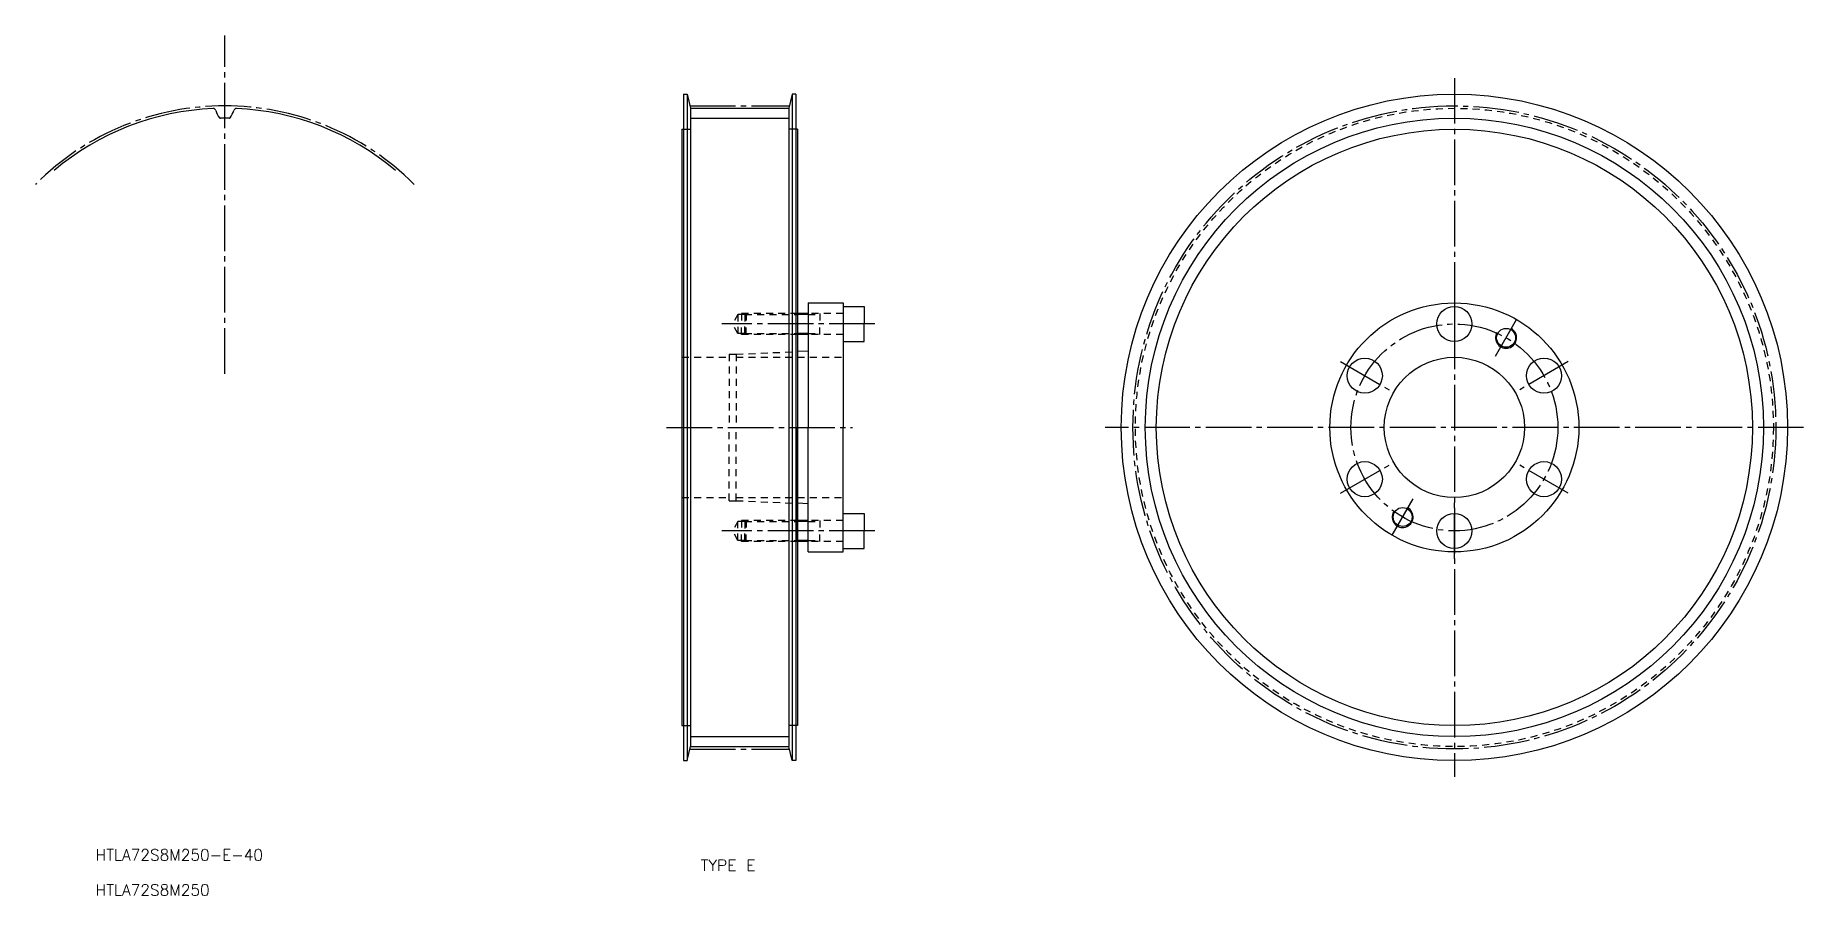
# Model space of a CAD drawing. Extents: x 179 to 683, y 186 to 431.
import ezdxf
from ezdxf.enums import TextEntityAlignment as Align

# ---------------------------------------------------------------- set-up
doc = ezdxf.new("R2010")
doc.units = 0
doc.linetypes.add('CENTER', pattern=[17.5, 13, -1.5, 1.5, -1.5])
doc.linetypes.add('DASHED', pattern=[3.5, 2, -1.5])
doc.layers.get('0').update_dxf_attribs({"linetype": 'CONTINUOUS'})
doc.layers.add('CENTER', color=1, linetype='CENTER')
doc.styles.get("Standard").update_dxf_attribs({"font": 'txt.shx', "bigfont": '@extfont2.shx'})

msp = doc.modelspace()

# ---------------------------------------------------------------- linework, layer by layer
at = {"color": 7, "linetype": 'CONTINUOUS'}
for p, q in [((363.76, 414.46), (363.76, 224.46)), ((363.76, 414.46), (364.76, 414.46)), ((364.76, 414.46), (365.76, 410.46)), ((364.76, 414.46), (364.76, 224.46)), ((394.76, 414.46), (393.76, 410.46)), ((395.76, 414.46), (394.76, 414.46)), ((394.76, 414.46), (394.76, 224.46)), ((395.76, 414.46), (395.76, 224.46)), ((365.76, 410.46), (365.76, 228.46)), ((365.76, 410.44), (393.76, 410.44)), ((393.76, 410.46), (393.76, 228.46)), ((363.26, 404.46), (363.26, 234.46)), ((363.26, 404.46), (363.76, 404.46)), ((396.26, 404.46), (395.76, 404.46)), ((396.26, 404.46), (396.26, 234.46)), ((399.26, 354.96), (409.26, 354.96)), ((399.26, 354.96), (399.26, 351.96)), ((409.26, 354.96), (409.26, 353.96)), ((409.26, 353.96), (409.26, 343.96)), ((409.26, 353.96), (415.26, 353.96)), ((415.26, 353.96), (415.26, 348.96)), ((396.26, 351.96), (396.26, 345.96)), ((399.26, 351.96), (396.26, 351.96)), ((399.26, 351.96), (399.26, 345.96)), ((415.26, 343.96), (415.26, 348.96)), ((396.26, 345.96), (396.26, 341.08)), ((399.26, 345.96), (396.26, 345.96)), ((399.26, 345.96), (399.26, 341.21)), ((409.26, 343.96), (409.26, 319.46)), ((409.26, 343.96), (415.26, 343.96)), ((399.26, 341.21), (396.26, 341.08)), ((396.26, 341.08), (396.26, 319.46)), ((399.26, 341.21), (399.26, 319.46)), ((396.26, 297.84), (396.26, 319.46)), ((399.26, 297.71), (399.26, 319.46)), ((409.26, 294.96), (409.26, 319.46)), ((399.26, 297.71), (396.26, 297.84)), ((396.26, 292.96), (396.26, 297.84)), ((399.26, 292.96), (399.26, 297.71)), ((396.26, 286.96), (396.26, 292.96)), ((399.26, 292.96), (396.26, 292.96)), ((399.26, 286.96), (399.26, 292.96)), ((409.26, 284.96), (409.26, 294.96)), ((409.26, 294.96), (415.26, 294.96)), ((415.26, 294.96), (415.26, 289.96)), ((415.26, 284.96), (415.26, 289.96)), ((399.26, 286.96), (396.26, 286.96)), ((399.26, 283.96), (399.26, 286.96)), ((399.26, 283.96), (409.26, 283.96)), ((409.26, 284.96), (415.26, 284.96)), ((409.26, 283.96), (409.26, 284.96)), ((363.26, 234.46), (363.76, 234.46)), ((396.26, 234.46), (395.76, 234.46)), ((364.76, 224.46), (365.76, 228.46)), ((365.76, 228.47), (393.76, 228.47)), ((394.76, 224.46), (393.76, 228.46)), ((363.76, 224.46), (364.76, 224.46)), ((395.76, 224.46), (394.76, 224.46))]:
    msp.add_line(p, q, dxfattribs=at)
at = {"color": 3, "linetype": 'DASHED'}
for p, q in [((363.76, 404.46), (365.76, 404.46)), ((395.76, 404.46), (393.76, 404.46)), ((379.26, 351.66), (377.7, 348.96)), ((379.26, 346.26), (377.7, 348.96)), ((379.26, 351.66), (379.26, 346.26)), ((381.26, 351.66), (379.26, 351.66)), ((380.26, 351.96), (380.26, 348.96)), ((381.56, 351.96), (380.26, 351.96)), ((380.26, 345.96), (380.26, 348.96)), ((381.56, 351.96), (381.26, 351.66)), ((381.26, 351.66), (381.26, 348.96)), ((381.26, 351.66), (396.26, 351.66)), ((381.26, 346.26), (381.26, 348.96)), ((381.56, 351.96), (381.56, 348.96)), ((396.26, 351.96), (381.56, 351.96)), ((381.56, 345.96), (381.56, 348.96)), ((409.26, 351.96), (399.26, 351.96)), ((399.26, 351.66), (402.6, 351.66)), ((402.6, 351.96), (402.6, 348.96)), ((402.6, 345.96), (402.6, 348.96)), ((381.26, 346.26), (379.26, 346.26)), ((381.56, 345.96), (380.26, 345.96)), ((381.26, 346.26), (396.26, 346.26)), ((381.56, 345.96), (381.26, 346.26)), ((396.26, 345.96), (381.56, 345.96)), ((399.26, 346.26), (402.6, 346.26)), ((409.26, 345.96), (399.26, 345.96)), ((363.26, 339.46), (376.76, 339.46)), ((376.76, 340.33), (376.76, 319.46)), ((376.76, 340.33), (378.76, 340.33)), ((378.76, 340.33), (396.26, 341.08)), ((378.76, 340.33), (378.76, 319.46)), ((378.76, 339.46), (409.26, 339.46)), ((376.76, 298.58), (376.76, 319.46)), ((378.76, 298.58), (378.76, 319.46)), ((363.26, 299.46), (376.76, 299.46)), ((376.76, 298.58), (378.76, 298.58)), ((378.76, 299.46), (409.26, 299.46)), ((378.76, 298.58), (396.26, 297.84)), ((379.26, 292.66), (377.7, 289.96)), ((379.26, 287.26), (379.26, 292.66)), ((381.26, 292.66), (379.26, 292.66)), ((380.26, 292.96), (380.26, 289.96)), ((381.56, 292.96), (380.26, 292.96)), ((381.56, 292.96), (381.26, 292.66)), ((381.26, 292.66), (396.26, 292.66)), ((381.26, 292.66), (381.26, 289.96)), ((396.26, 292.96), (381.56, 292.96)), ((381.56, 292.96), (381.56, 289.96)), ((409.26, 292.96), (399.26, 292.96)), ((399.26, 292.66), (402.6, 292.66)), ((402.6, 292.96), (402.6, 289.96)), ((379.26, 287.26), (377.7, 289.96)), ((380.26, 286.96), (380.26, 289.96)), ((381.26, 287.26), (381.26, 289.96)), ((381.56, 286.96), (381.56, 289.96)), ((402.6, 286.96), (402.6, 289.96)), ((381.26, 287.26), (379.26, 287.26)), ((381.56, 286.96), (380.26, 286.96)), ((381.26, 287.26), (396.26, 287.26)), ((381.56, 286.96), (381.26, 287.26)), ((396.26, 286.96), (381.56, 286.96)), ((399.26, 287.26), (402.6, 287.26)), ((409.26, 286.96), (399.26, 286.96)), ((363.76, 234.46), (365.76, 234.46)), ((395.76, 234.46), (393.76, 234.46))]:
    msp.add_line(p, q, dxfattribs=at)
at = {"color": 3, "linetype": 'CONTINUOUS'}
for p, q in [((365.76, 407.61), (393.76, 407.61)), ((365.76, 231.3), (393.76, 231.3))]:
    msp.add_line(p, q, dxfattribs=at)
at = {"color": 3}
for p, q in [((399.26, 351.66), (396.26, 351.66)), ((399.26, 346.26), (396.26, 346.26)), ((399.26, 292.66), (396.26, 292.66)), ((399.26, 287.26), (396.26, 287.26))]:
    msp.add_line(p, q, dxfattribs=at)
at = {"color": 7, "linetype": 'CONTINUOUS'}
for centre, radius in [((583.57, 319.46), 95), ((583.57, 319.46), 85), ((583.57, 319.46), 35.5), ((583.57, 319.46), 35.5), ((583.57, 348.96), 5), ((598.32, 345.01), 2.7), ((558.03, 334.21), 5), ((583.57, 319.46), 20), ((609.12, 334.21), 5), ((558.03, 304.71), 5), ((609.12, 304.71), 5), ((568.82, 293.91), 2.7), ((583.57, 289.96), 5)]:
    msp.add_circle(centre, radius, dxfattribs=at)
at = {"color": 3, "linetype": 'DASHED'}
msp.add_circle((583.57, 319.46), 90.98, dxfattribs=at)
at = {"color": 3, "linetype": 'CONTINUOUS'}
msp.add_circle((583.57, 319.46), 88.15, dxfattribs=at)
at = {"color": 7, "linetype": 'CONTINUOUS'}
for centre, radius, start, end in [((232.91, 334.74), 75.71, 92.5006, 130), ((229.64, 409.63), 0.75, 13.9951, 92.5006), ((235.51, 411.09), 5.3, 193.9951, 218.9708), ((230.31, 411.09), 5.3, 321.0292, 346.0049), ((236.18, 409.63), 0.75, 87.4994, 166.0049), ((232.91, 334.74), 75.71, 50, 87.4994), ((231.7, 408.01), 0.4, 218.9708, 270.9458), ((232.91, 334.74), 72.88, 90, 90.9458), ((232.91, 334.74), 72.88, 89.0542, 90), ((234.12, 408.01), 0.4, 269.0542, 321.0292)]:
    msp.add_arc(centre, radius, start, end, dxfattribs=at)
at = {"color": 3}
for centre in [(598.32, 345.01), (568.82, 293.91)]:
    msp.add_arc(centre, 3, 150, 62, dxfattribs=at)
at = {"layer": 'CENTER', "color": 1, "linetype": 'CENTER'}
for p, q in [((232.91, 334.74), (232.91, 431.23)), ((583.57, 419.06), (583.57, 219.86)), ((365.59, 411.13), (393.93, 411.13)), ((583.57, 356.96), (583.57, 340.96)), ((418.26, 348.96), (374.7, 348.96)), ((595.32, 339.81), (601.32, 350.2)), ((551.1, 338.21), (564.95, 330.21)), ((616.05, 338.21), (602.19, 330.21)), ((358.9, 319.46), (411.9, 319.46)), ((683.17, 319.46), (483.97, 319.46)), ((551.1, 300.71), (564.95, 308.71)), ((616.05, 300.71), (602.19, 308.71)), ((565.82, 288.72), (571.82, 299.11)), ((583.57, 281.96), (583.57, 297.96)), ((418.26, 289.96), (374.7, 289.96)), ((365.59, 227.78), (393.93, 227.78))]:
    msp.add_line(p, q, dxfattribs=at)
for radius in [91.67, 29.5]:
    msp.add_circle((583.57, 319.46), radius, dxfattribs=at)
msp.add_arc((232.91, 334.74), 76.39, 45, 135, dxfattribs=at)

# ---------------------------------------------------------------- texts
for s, p in [('HTLA72S8M250-E-40', (196.09, 195.98)), ('HTLA72S8M250', (196.09, 185.98))]:
    msp.add_text(s, height=3.2).set_placement(p)
at = {"color": 7, "linetype": 'CONTINUOUS'}
msp.add_text('TYPE E', height=3.2, dxfattribs=at).set_placement((376.44, 194.62), align=Align.MIDDLE_CENTER)

doc.saveas('drawing.dxf')
